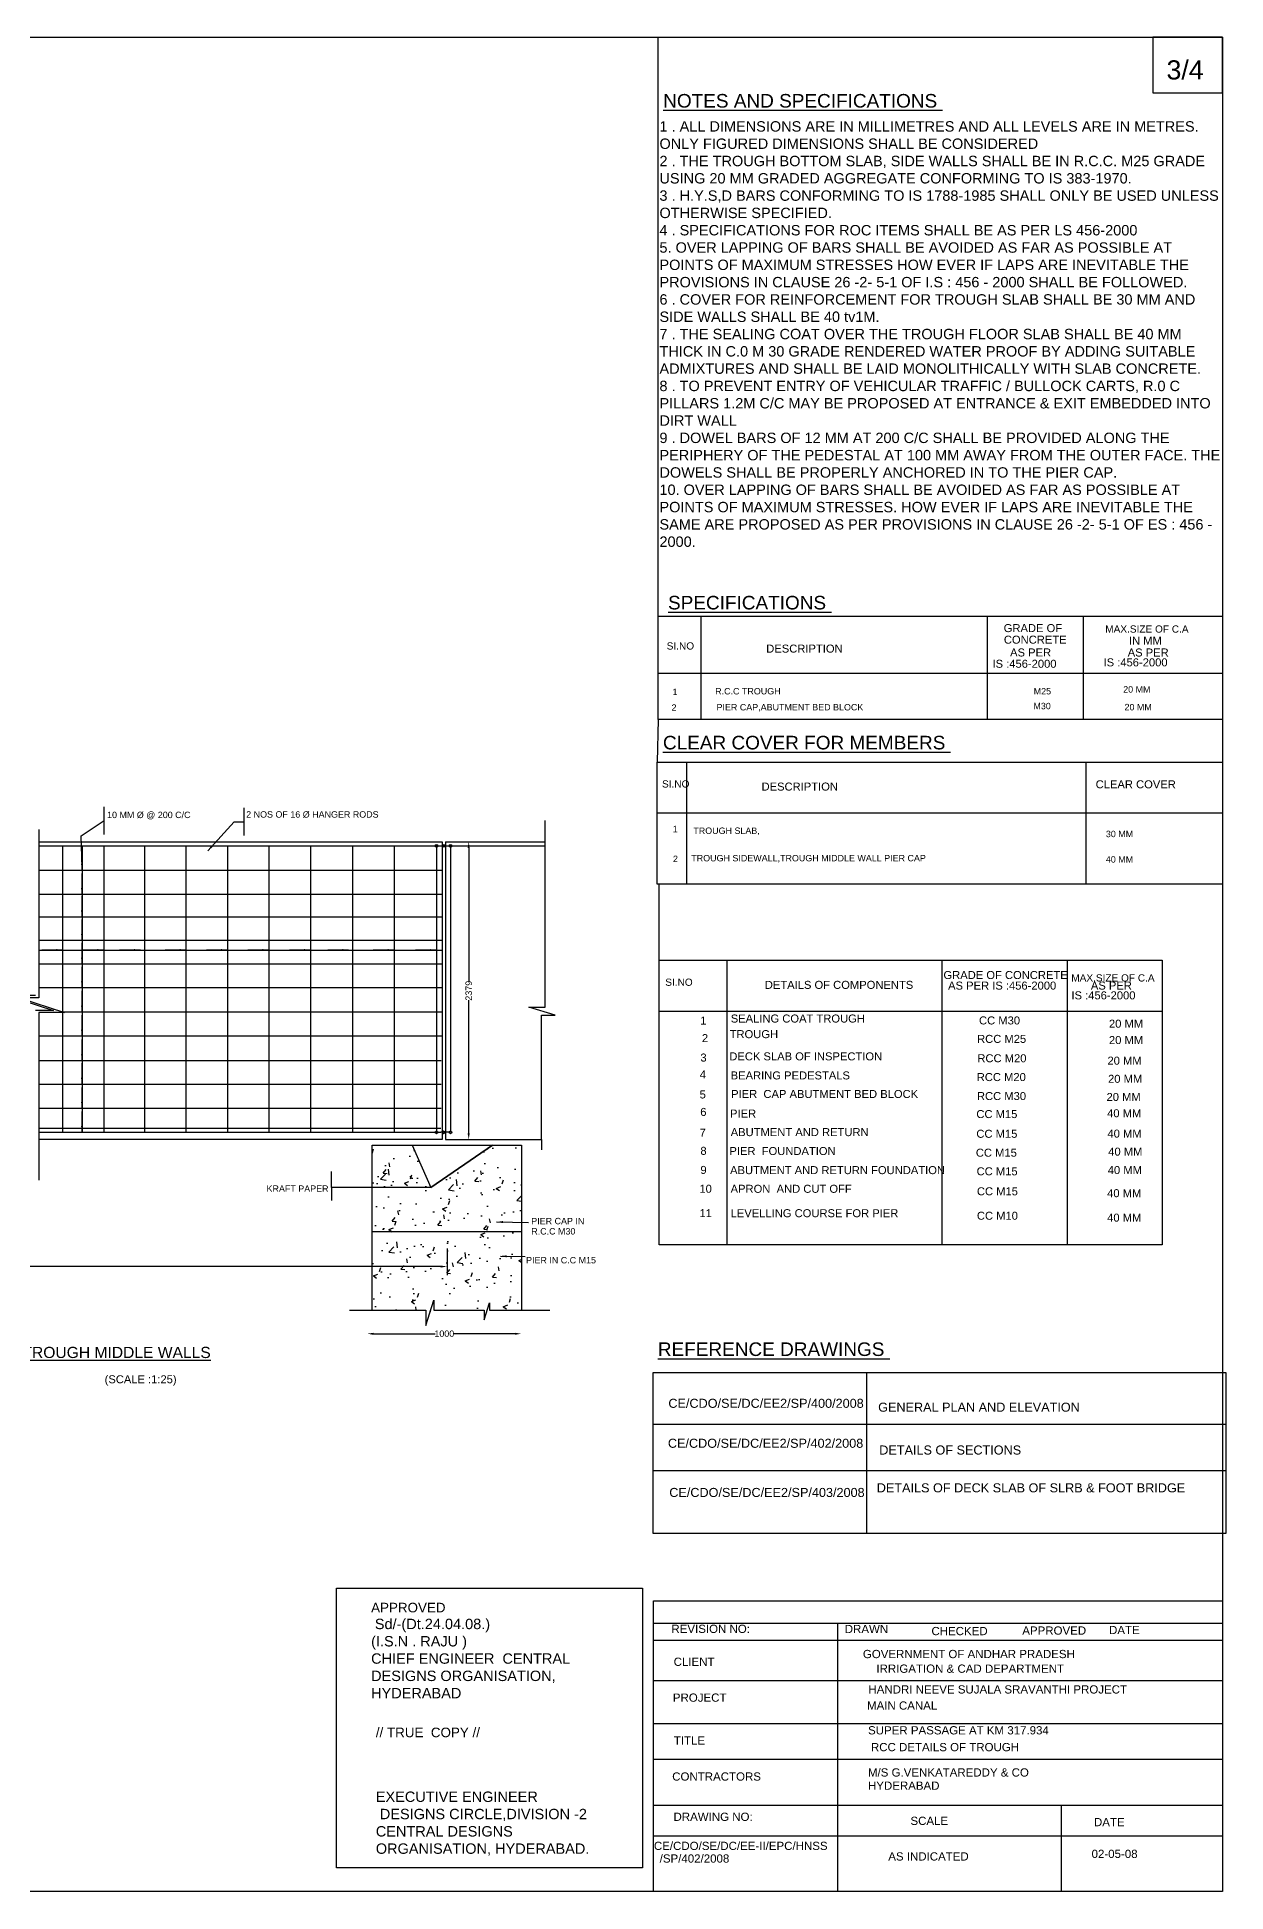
# Model space of a CAD drawing. Header units: millimetres. Extents: x -53216509 to -53197481, y 22130849 to 22142465.
# Drawn here: x -53204923 to -53197481, y 22130849 to 22142465 of the extents above; entities that cross this region are included whole.
import ezdxf

# ---------------------------------------------------------------- set-up
doc = ezdxf.new("R2010")
doc.units = ezdxf.units.MM
doc.header["$MEASUREMENT"] = 0
doc.header["$PDMODE"] = 32
doc.header["$PDSIZE"] = 28
for name, color, linetype in [('DIMENSION', 7, 'Continuous'), ('DIMENSIONS', 7, 'Continuous'), ('DRAWING', 2, 'Continuous'), ('TEXT', 7, 'Continuous')]:
    doc.layers.add(name, color=color, linetype=linetype)
doc.styles.get("Standard").update_dxf_attribs({"font": 'arial.ttf', "height": 40})
doc.dimstyles.get("Standard").update_dxf_attribs({"dimtxt": 40, "dimasz": 40, "dimexe": 0.18, "dimexo": 0.0625, "dimgap": 0.09, "dimtad": 0, "dimdec": 0, "dimzin": 0, "dimdsep": 46, "dimtxsty": 'Standard', "dimcen": 0.09, "dimse1": 1, "dimse2": 1, "dimadec": 0, "dimazin": 0, "dimtfac": 1, "dimtdec": 0, "dimtofl": 0, "dimtmove": 0, "dimatfit": 3, "dimfxl": 1, "dimtolj": 1, "dimtzin": 0, "dimarcsym": 0})

# ---------------------------------------------------------------- blocks, each defined once
blk = doc.blocks.new('*D72')
at = {"layer": 'Defpoints', "color": 0, "transparency": 16777216}
for p in [(-53207984, 22134778), (-53202356, 22134766), (-53202356, 22134763)]:
    blk.add_point(p, dxfattribs=at)
at = {"layer": 'TEXT', "color": 0, "lineweight": -2, "transparency": 16777216}
for p, q in [((-53207944, 22134766), (-53205243, 22134766)), ((-53202396, 22134766), (-53205097, 22134766))]:
    blk.add_line(p, q, dxfattribs=at)
at = {"layer": 'TEXT', "color": 0, "transparency": 16777216}
for points in [[(-53207944, 22134772), (-53207944, 22134759), (-53207984, 22134766)], [(-53202396, 22134772), (-53202396, 22134759), (-53202356, 22134766)]]:
    blk.add_solid(points, dxfattribs=at)
at = {"layer": 'TEXT', "color": 0, "transparency": 16777216, "insert": (-53205170, 22134766), "char_height": 40, "attachment_point": 5}
blk.add_mtext('\\A1;11000', dxfattribs=at)
blk = doc.blocks.new('*D73')
at = {"layer": 'Defpoints', "color": 0, "transparency": 16777216}
for p in [(-53202856, 22134492), (-53201892, 22134492), (-53201892, 22134345)]:
    blk.add_point(p, dxfattribs=at)
at = {"layer": 'TEXT', "color": 0, "lineweight": -2, "transparency": 16777216}
for p, q in [((-53202816, 22134345), (-53202432, 22134345)), ((-53201932, 22134345), (-53202316, 22134345))]:
    blk.add_line(p, q, dxfattribs=at)
at = {"layer": 'TEXT', "color": 0, "transparency": 16777216}
for points in [[(-53202816, 22134351), (-53202816, 22134338), (-53202856, 22134345)], [(-53201932, 22134351), (-53201932, 22134338), (-53201892, 22134345)]]:
    blk.add_solid(points, dxfattribs=at)
at = {"layer": 'TEXT', "color": 0, "transparency": 16777216, "insert": (-53202374, 22134345), "char_height": 40, "attachment_point": 5}
blk.add_mtext('\\A1;1000', dxfattribs=at)
blk = doc.blocks.new('*D74')
at = {"layer": 'Defpoints', "color": 0, "transparency": 16777216}
for p in [(-53202256, 22137426), (-53202221, 22137426), (-53202256, 22135560)]:
    blk.add_point(p, dxfattribs=at)
at = {"layer": 'TEXT', "color": 0, "lineweight": -2, "transparency": 16777216}
for p, q in [((-53202221, 22137386), (-53202221, 22136553)), ((-53202221, 22135600), (-53202221, 22136433))]:
    blk.add_line(p, q, dxfattribs=at)
at = {"layer": 'TEXT', "color": 0, "transparency": 16777216}
for points in [[(-53202228, 22137386), (-53202215, 22137386), (-53202221, 22137426)], [(-53202228, 22135600), (-53202215, 22135600), (-53202221, 22135560)]]:
    blk.add_solid(points, dxfattribs=at)
at = {"layer": 'TEXT', "color": 0, "transparency": 16777216, "insert": (-53202221, 22136493), "char_height": 40, "attachment_point": 5, "rotation": 90}
blk.add_mtext('\\A1;2379', dxfattribs=at)

msp = doc.modelspace()

# ---------------------------------------------------------------- hatches: boundary and pattern name
at = {"layer": 'DRAWING'}
h = msp.add_hatch(dxfattribs=at)
h.set_pattern_fill('AR-CONC', color=0, scale=40, style=0)
h.set_pattern_definition([(50, (7621.6, -5.46), (286.904073, -25.100854), [30, -330]), (355, (7621.6, -5.46), (-55.5005334, 300.8768535), [24, -264]), (100.4514, (7645.5, -7.55), (231.4037527, 275.7758168), [25.496076, -280.4568448]), (46.1842, (7621.6, 74.54), (426.8964195, -66.2076057), [45, -495]), (96.6356, (7657.17, 69.02), (373.8650822, 389.6471484), [38.2441152, -420.6852]), (351.1842, (7621.6, 74.54), (373.864778, 389.6474404), [36, -396]), (21, (7661.6, 54.54), (238.7628208, -161.0475563), [30, -330]), (326, (7661.6, 54.54), (97.3261328, 290.060018), [24, -264]), (71.4514, (7681.5, 41.12), (336.0890514, 129.0121987), [25.496076, -280.4568448]), (37.5, (7621.59, -5.46), (4.86394213, 133.15754153), [0, -260.8, 0, -268, 0, -265]), (7.5, (7621.59, -5.46), (105.22781498, 157.76468475), [0, -152.8, 0, -254.8, 0, -101]), (327.5, (7532.39, -5.46), (213.52897447, -9.0219487), [0, -100, 0, -312, 0, -414]), (317.5, (7492.4, -5.46), (233.27446774, 40.04199293), [0, -130, 0, -207.2, 0, -294])])
h.paths.add_polyline_path([(-53201891.5, 22135525.3), (-53202072.5, 22135525.3), (-53202459.1, 22135260.6), (-53202825.1, 22135260.6), (-53202825.1, 22134985.8), (-53201891.5, 22134985.8)])
h.paths.add_polyline_path([(-53202575, 22135525.3), (-53202825.1, 22135525.3), (-53202825.1, 22135260.6), (-53202459.1, 22135260.6)])
h.paths.add_polyline_path([(-53201891.5, 22134985.8), (-53202825.1, 22134985.8), (-53202825.1, 22134492.2), (-53202488.7, 22134492.2), (-53202488.7, 22134396.8), (-53202439.1, 22134556), (-53202439.1, 22134492.2), (-53202124.2, 22134492.2), (-53202124.2, 22134432.1), (-53202091.4, 22134537.4), (-53202091.4, 22134492.2), (-53201891.5, 22134492.2)])

# ---------------------------------------------------------------- linework, layer by layer
at = {"layer": 'DIMENSION', "color": 0}
for points in [[(-53200604.4, 22136684.2), (-53200604.4, 22134902.2)], [(-53199259.4, 22136684.2), (-53199259.4, 22134902.2)], [(-53198474.9, 22136684.2), (-53198474.9, 22134902.2)]]:
    msp.add_lwpolyline(points, dxfattribs=at)
msp.add_lwpolyline([(-53203048.5, 22132750.6), (-53201133.2, 22132750.6), (-53201133.2, 22130999.5), (-53203048.5, 22130999.5)], close=True, dxfattribs=at)
at = {"layer": 'DIMENSIONS', "color": 0}
msp.add_lwpolyline([(-53201066.5, 22134101.3), (-53197480.9, 22134101.3), (-53197480.9, 22133093.9), (-53201066.5, 22133093.9)], close=True, dxfattribs=at)
for points in [[(-53199731.1, 22134101.3), (-53199731.1, 22133093.9)], [(-53201066.5, 22133779.4), (-53197480.9, 22133779.4)], [(-53197480.9, 22133486.8), (-53201066.5, 22133486.8)]]:
    msp.add_lwpolyline(points, dxfattribs=at)
at = {"layer": 'DRAWING', "color": 0}
for points in [[(-53204913.2, 22137502.8), (-53204913.2, 22136449.2)], [(-53201766.1, 22135560.3), (-53201766.1, 22136340.4), (-53201680.5, 22136340.4), (-53201844.7, 22136389.5), (-53201742.9, 22136389.5), (-53201742.9, 22137559.9)], [(-53204913.2, 22137426.1), (-53202388.2, 22137426.1), (-53202388.2, 22135560.3), (-53204913.2, 22135560.3)], [(-53204913.2, 22137400.1), (-53202388.2, 22137400.1)], [(-53204763.3, 22137400.1), (-53204763.3, 22135606.2)], [(-53204641.8, 22137400.1), (-53204641.8, 22135606.2)], [(-53204505.4, 22137400.1), (-53204505.4, 22135606.2)], [(-53204251.1, 22137400.1), (-53204251.1, 22135606.2)], [(-53203991.2, 22137400.1), (-53203991.2, 22135606.2)], [(-53203731.9, 22137400.1), (-53203731.9, 22135606.2)], [(-53203473, 22137400.1), (-53203473, 22135606.2)], [(-53203211.5, 22137400.1), (-53203211.5, 22135606.2)], [(-53202949.5, 22137400.1), (-53202949.5, 22135606.2)], [(-53202687.8, 22137400.1), (-53202687.8, 22135606.2)], [(-53202422.4, 22137400.1), (-53202422.4, 22135606.2)], [(-53202335.3, 22137400.1), (-53202335.3, 22135606.2), (-53202394.7, 22135606.2)], [(-53202388.2, 22137400.1), (-53202335.3, 22137400.1), (-53201742.9, 22137400.1)], [(-53202365.9, 22137426.1), (-53202365.9, 22135560.3), (-53201766.1, 22135560.3), (-53201766.1, 22135496.3)], [(-53202365.9, 22137426.1), (-53201742.9, 22137426.1)], [(-53204913.2, 22137248.3), (-53202388.7, 22137248.3)], [(-53204913.2, 22137096.7), (-53202389.3, 22137096.7)], [(-53204913.2, 22136956.2), (-53202389.8, 22136956.2)], [(-53204913.2, 22136809.3), (-53202390.3, 22136809.3)], [(-53204913.2, 22136747.6), (-53202390.6, 22136747.6)], [(-53204913.2, 22136661.4), (-53202390.9, 22136661.4)], [(-53204933, 22136463.5), (-53205108.2, 22136463.5), (-53204821.3, 22136369.9), (-53204933, 22136369.9)], [(-53204913.2, 22136449.2), (-53205034.3, 22136449.2), (-53204751.3, 22136357.1), (-53204913.2, 22136357.1)], [(-53204913.2, 22136512.9), (-53202391.4, 22136512.9)], [(-53204913.2, 22136357.1), (-53204913.2, 22135306.5)], [(-53204762.9, 22136360.9), (-53202392, 22136360.9)], [(-53204913.2, 22136210.2), (-53202392.5, 22136210.2)], [(-53204913.2, 22136056.1), (-53202393.1, 22136056.1)], [(-53204913.2, 22135908), (-53202393.6, 22135908)], [(-53204913.2, 22135757.3), (-53202394.2, 22135757.3)], [(-53204913.2, 22135632.4), (-53202394.6, 22135632.4)], [(-53204913.2, 22135606.2), (-53202394.7, 22135606.2)], [(-53202825.1, 22134492.2), (-53202825.1, 22135525.3), (-53201891.5, 22135525.3), (-53201891.5, 22134492.2)], [(-53202575, 22135525.3), (-53202459.1, 22135260.6), (-53202072.5, 22135525.3)], [(-53202459.1, 22135260.6), (-53203080.7, 22135260.6), (-53203080.7, 22135360.4)], [(-53203080.7, 22135260.6), (-53203080.7, 22135179.1)], [(-53202825.1, 22134985.8), (-53201891.5, 22134985.8)], [(-53202356.1, 22134877.8), (-53202356.1, 22134711.7)], [(-53202968, 22134492.2), (-53202488.7, 22134492.2), (-53202488.7, 22134396.8), (-53202439.1, 22134556), (-53202439.1, 22134492.2), (-53202124.2, 22134492.2), (-53202124.2, 22134432.1), (-53202091.4, 22134537.4), (-53202091.4, 22134492.2), (-53201712.7, 22134492.2)]]:
    msp.add_lwpolyline(points, dxfattribs=at)
for centre in [(-53202422.4, 22137400.1), (-53202375.2, 22137400.1), (-53202335.3, 22137400.1), (-53202422.4, 22135606.2), (-53202378.1, 22135606.2), (-53202335.3, 22135606.2)]:
    msp.add_circle(centre, 8.65, dxfattribs=at)
at = {"layer": 'TEXT', "color": 0}
for points in [[(-53197502.7, 22130851.5), (-53216509.1, 22130851.5), (-53216509.1, 22142465), (-53197502.7, 22142465)], [(-53197502.7, 22142465), (-53197938.7, 22142465), (-53197938.7, 22142115.9), (-53197502.7, 22142115.9)], [(-53201028.1, 22136684.2), (-53197880.8, 22136684.2), (-53197880.8, 22134902.2), (-53201028.1, 22134902.2)], [(-53201064, 22132672.2), (-53197502.7, 22132672.2), (-53197502.7, 22130851.5), (-53201064, 22130851.5)]]:
    msp.add_lwpolyline(points, close=True, dxfattribs=at)
at = {"layer": 'TEXT'}
for points in [[(-53201034.8, 22138838.4), (-53201034.8, 22142465)], [(-53201034.8, 22138192.5), (-53201040.9, 22137923.4)], [(-53204503.5, 22137472.3), (-53204503.5, 22137644.5)], [(-53203626.2, 22137465), (-53203626.2, 22137637.3)], [(-53201028.1, 22136684.2), (-53201028.1, 22137160.5)], [(-53198511.1, 22131392.5), (-53198511.1, 22130851.5)], [(-53201064, 22131200.1), (-53197502.7, 22131200.1)]]:
    msp.add_lwpolyline(points, dxfattribs=at)
at = {"layer": 'TEXT', "color": 0}
for points in [[(-53197502.7, 22138192.5), (-53201034.8, 22138192.5), (-53201034.8, 22138838.4), (-53197502.7, 22138838.4)], [(-53200767, 22138838.4), (-53200767, 22138192.5)], [(-53198974.7, 22138838.4), (-53198974.7, 22138192.5)], [(-53198375, 22138838.4), (-53198375, 22138192.5)], [(-53201034.8, 22138481.4), (-53197502.7, 22138481.4)], [(-53197502.7, 22137160.5), (-53201040.9, 22137160.5), (-53201040.9, 22137923.4), (-53197502.7, 22137923.4)], [(-53200858.2, 22137923.4), (-53200858.2, 22137160.5)], [(-53198357.7, 22137923.4), (-53198357.7, 22137160.5)], [(-53201040.9, 22137608), (-53197502.7, 22137608)], [(-53197880.8, 22136362), (-53201028.1, 22136362)], [(-53201064, 22132531.9), (-53197502.7, 22132531.9)], [(-53199913, 22132527.3), (-53199913, 22130849.4)], [(-53201064, 22132426.8), (-53197502.7, 22132426.8)], [(-53201064, 22132173.7), (-53197502.7, 22132173.7)], [(-53197502.7, 22131902), (-53201064, 22131902)], [(-53197502.7, 22131678.2), (-53201064, 22131678.2)], [(-53201064, 22131392.5), (-53197502.7, 22131392.5)]]:
    msp.add_lwpolyline(points, dxfattribs=at)

# ---------------------------------------------------------------- texts
at = {"layer": 'DIMENSIONS', "color": 0}
for p in [(-53200981.6, 22138629.6), (-53201010.9, 22137765.5), (-53200990.6, 22136523.8)]:
    msp.add_text('SI.NO', height=45.1, dxfattribs=at).set_placement(p)
at = {"layer": 'TEXT', "color": 0}
for s, height, p in [('3/4', 120, (-53197852.8, 22142199.6)), ('%%UNOTES AND SPECIFICATIONS ', 85, (-53201003.4, 22142023.6)), ('%%USPECIFICATIONS ', 85, (-53200973.4, 22138880.7)), ('GRADE OF ', 50.11, (-53198871.8, 22138738.8)), ('MAX.SIZE OF C.A ', 45.1, (-53198236.1, 22138735.6)), ('DESCRIPTION ', 50.111, (-53200358.5, 22138610.4)), (' CONCRETE ', 50.11, (-53198890.3, 22138666.3)), ('AS PER ', 50.11, (-53198831.9, 22138586.3)), ('AS PER ', 50.11, (-53198095.6, 22138586)), ('IN MM', 50.11, (-53198088.1, 22138660.2)), (' IS :456-2000', 50.111, (-53198961.5, 22138515.5)), ('IS :456-2000', 50.111, (-53198246.8, 22138524.2)), ('20 MM', 40, (-53198123.8, 22138360.1)), ('2', 40, (-53200951.4, 22138246.2)), ('1', 40, (-53200945, 22138344.3)), ('R.C.C TROUGH ', 40, (-53200678.2, 22138348.5)), ('PIER CAP,ABUTMENT BED BLOCK ', 40, (-53200669.7, 22138248.3)), ('M30', 40, (-53198685.7, 22138255.9)), ('M25', 40, (-53198684, 22138348.4)), ('20 MM', 40, (-53198115.4, 22138249.2)), ('%%UCLEAR COVER FOR MEMBERS ', 85, (-53201005.1, 22138004.2)), ('DESCRIPTION ', 50.111, (-53200387.8, 22137746.3)), ('CLEAR COVER ', 50.111, (-53198296.1, 22137760.5)), ('10 MM Ø @ 200 C/C', 40, (-53204485.1, 22137574)), ('2 NOS OF 16 Ø HANGER RODS', 40, (-53203614.2, 22137577)), ('1', 40, (-53200944.4, 22137485.6)), ('TROUGH SLAB,', 40, (-53200815, 22137475)), ('30 MM', 40, (-53198232.2, 22137454.6)), ('2', 40, (-53200942.3, 22137299.1)), ('TROUGH SIDEWALL,TROUGH MIDDLE WALL PIER CAP ', 40, (-53200827.7, 22137303.3)), ('40 MM', 40, (-53198232.2, 22137295.5)), ('DETAILS OF COMPONENTS', 50.111, (-53200367.5, 22136504.6)), ('GRADE OF CONCRETE ', 50.111, (-53199249, 22136566.2)), ('AS PER IS :456-2000', 50.111, (-53199220, 22136500)), ('MAX.SIZE OF C.A ', 45.1, (-53198448.8, 22136550.7)), ('AS PER ', 50.11, (-53198326.2, 22136500)), ('IS :456-2000', 50.111, (-53198447.7, 22136438.9)), ('1 ', 50.11, (-53200772, 22136280.5)), ('SEALING COAT TROUGH ', 50.111, (-53200580.7, 22136293.7)), ('CC M30', 50.11, (-53199026.3, 22136281.8)), ('20 MM', 50.11, (-53198212.9, 22136261.4)), ('2', 50.1, (-53200761.3, 22136171.3)), ('TROUGH ', 50.11, (-53200587.5, 22136196)), ('RCC M25', 50.11, (-53199038.5, 22136166.3)), ('20 MM', 50.11, (-53198212.9, 22136158.9)), ('3', 50.1, (-53200770.6, 22136049.5)), ('DECK SLAB OF INSPECTION', 50.111, (-53200589.6, 22136056.8)), ('RCC M20', 50.11, (-53199036.7, 22136044.9)), ('20 MM', 50.11, (-53198222.3, 22136029.9)), ('4', 50.1, (-53200774.7, 22135943.4)), ('BEARING PEDESTALS', 50.111, (-53200581.2, 22135937.5)), ('RCC M20', 50.11, (-53199040.6, 22135927.2)), ('20 MM', 50.11, (-53198218.5, 22135916.4)), ('5', 50.1, (-53200775.7, 22135818.3)), ('PIER  CAP ABUTMENT BED BLOCK ', 50.111, (-53200578.4, 22135821.3)), ('RCC M30', 50.11, (-53199039.3, 22135808.3)), ('20 MM', 50.11, (-53198228.1, 22135802.6)), ('6', 50.1, (-53200771.6, 22135708.9)), ('PIER ', 50.11, (-53200585.1, 22135698.5)), ('CC M15', 50.11, (-53199043, 22135695.5)), ('40 MM', 50.11, (-53198224.3, 22135700.5)), ('7', 50.1, (-53200775.7, 22135578.7)), ('ABUTMENT AND RETURN', 50.111, (-53200580.9, 22135582.5)), ('CC M15', 50.11, (-53199043, 22135572)), ('40 MM', 50.11, (-53198222.3, 22135573.1)), ('8', 50.1, (-53200770.5, 22135465.3)), ('PIER  FOUNDATION ', 50.111, (-53200589, 22135464)), ('CC M15', 50.11, (-53199046.3, 22135453.6)), ('40 MM', 50.11, (-53198217.5, 22135460.3)), ('9', 50.1, (-53200770.5, 22135345.7)), ('ABUTMENT AND RETURN FOUNDATION', 50.111, (-53200584.9, 22135344.4)), ('CC M15', 50.11, (-53199041.3, 22135336.9)), ('40 MM', 50.11, (-53198220.4, 22135344.9)), ('KRAFT PAPER ', 40, (-53203486.7, 22135233.6)), ('10', 50.11, (-53200776.7, 22135227.9)), ('APRON  AND CUT OFF ', 50.111, (-53200581.5, 22135227.5)), ('CC M15', 50.11, (-53199039.6, 22135211.8)), ('40 MM', 50.11, (-53198224.2, 22135199.9)), ('PIER CAP IN', 40, (-53201829.6, 22135030.5)), ('11', 50.11, (-53200776.7, 22135074.9)), ('LEVELLING COURSE FOR PIER ', 50.111, (-53200581.5, 22135074.6)), ('CC M10', 50.11, (-53199039.6, 22135058.8)), ('40 MM', 50.11, (-53198224.2, 22135046.9)), ('R.C.C M30', 40, (-53201829.6, 22134966.3)), ('PIER IN C.C M15', 40, (-53201862.1, 22134785.3)), ('%%UREINFORCEMENT DETAILS OF TROUGH MIDDLE WALLS', 70, (-53206492.6, 22134192.8)), ('%%UREFERENCE DRAWINGS ', 85, (-53201036.9, 22134205.6)), ('(SCALE :1:25)', 50, (-53204500.2, 22134034.7)), ('CE/CDO/SE/DC/EE2/SP/400/2008', 56.666, (-53200971.1, 22133880.9)), ('GENERAL PLAN AND ELEVATION', 56.666, (-53199657.8, 22133856.6)), ('CE/CDO/SE/DC/EE2/SP/402/2008', 56.666, (-53200974.2, 22133630.6)), ('DETAILS OF SECTIONS ', 56.666, (-53199650.9, 22133588.4)), ('DETAILS OF DECK SLAB OF SLRB & FOOT BRIDGE ', 56.666, (-53199666.4, 22133351.5)), ('CE/CDO/SE/DC/EE2/SP/403/2008', 56.666, (-53200965.5, 22133322.6)), ('REVISION NO:', 51.501, (-53200952.1, 22132471.1)), ('DRAWN ', 51.5, (-53199866.9, 22132470.1)), ('CHECKED ', 51.5, (-53199324.2, 22132457.2)), ('APPROVED ', 51.5, (-53198755.6, 22132460.4)), ('DATE ', 51.5, (-53198212.4, 22132463.7)), ('GOVERNMENT OF ANDHAR PRADESH ', 51.501, (-53199753.5, 22132313.4)), ('CLIENT', 51.5, (-53200938, 22132265)), ('IRRIGATION & CAD DEPARTMENT ', 51.501, (-53199668.9, 22132221.7)), ('HANDRI NEEVE SUJALA SRAVANTHI PROJECT ', 51.501, (-53199718.8, 22132091.8)), ('PROJECT', 51.5, (-53200943.1, 22132040.3)), ('MAIN CANAL ', 51.501, (-53199727.5, 22131990.7)), ('TITLE ', 51.5, (-53200937.1, 22131771.9)), ('SUPER PASSAGE AT KM 317.934', 51.501, (-53199720.9, 22131835.7)), ('RCC DETAILS OF TROUGH', 51.501, (-53199703.1, 22131730.5)), ('CONTRACTORS ', 51.501, (-53200947.1, 22131546.3)), ('M/S G.VENKATAREDDY & CO ', 51.501, (-53199721.6, 22131571.7)), ('HYDERABAD ', 51.5, (-53199721.6, 22131489)), ('DRAWING NO:', 51.501, (-53200939, 22131294.2)), ('SCALE ', 51.5, (-53199455.6, 22131268.8)), ('DATE ', 51.5, (-53198306.8, 22131260.7)), ('CE/CDO/SE/DC/EE-II/EPC/HNSS', 51.501, (-53201061.6, 22131112)), ('/SP/402/2008', 51.501, (-53201025.6, 22131032.8)), ('AS INDICATED ', 51.501, (-53199594.5, 22131045.9)), ('02-05-08', 51.5, (-53198321.7, 22131062))]:
    msp.add_text(s, height=height, dxfattribs=at).set_placement(p)
at = {"layer": 'TEXT', "color": 0, "attachment_point": 1}
for s, insert, char_height, width in [('1 . ALL DIMENSIONS ARE IN MILLIMETRES AND ALL LEVELS ARE IN METRES. ONLY FIGURED DIMENSIONS SHALL BE CONSIDERED \\P2 . THE TROUGH BOTTOM SLAB, SIDE WALLS SHALL BE IN R.C.C. M25 GRADE USING 20 MM GRADED AGGREGATE CONFORMING TO IS 383-1970. \\P3 . H.Y.S,D BARS CONFORMING TO IS 1788-1985 SHALL ONLY BE USED UNLESS OTHERWISE SPECIFIED. \\P4 . SPECIFICATIONS FOR ROC ITEMS SHALL BE AS PER LS 456-2000 \\P5. OVER LAPPING OF BARS SHALL BE AVOIDED AS FAR AS POSSIBLE AT POINTS OF MAXIMUM STRESSES HOW EVER IF LAPS ARE INEVITABLE THE PROVISIONS IN CLAUSE 26 -2- 5-1 OF I.S : 456 - 2000 SHALL BE FOLLOWED. \\P6 . COVER FOR REINFORCEMENT FOR TROUGH SLAB SHALL BE 30 MM AND SIDE WALLS SHALL BE 40 tv1M. \\P7 . THE SEALING COAT OVER THE TROUGH FLOOR SLAB SHALL BE 40 MM THICK IN C.0 M 30 GRADE RENDERED WATER PROOF BY ADDING SUITABLE ADMIXTURES AND SHALL BE LAID MONOLITHICALLY WITH SLAB CONCRETE. \\P8 . TO PREVENT ENTRY OF VEHICULAR TRAFFIC / BULLOCK CARTS, R.0 C PILLARS 1.2M C/C MAY BE PROPOSED AT ENTRANCE & EXIT EMBEDDED INTO DIRT WALL \\P9 . DOWEL BARS OF 12 MM AT 200 C/C SHALL BE PROVIDED ALONG THE PERIPHERY OF THE PEDESTAL AT 100 MM AWAY FROM THE OUTER FACE. THE DOWELS SHALL BE PROPERLY ANCHORED IN TO THE PIER CAP. \\P10. OVER LAPPING OF BARS SHALL BE AVOIDED AS FAR AS POSSIBLE AT POINTS OF MAXIMUM STRESSES. HOW EVER IF LAPS ARE INEVITABLE THE SAME ARE PROPOSED AS PER PROVISIONS IN CLAUSE 26 -2- 5-1 OF ES : 456 - 2000. ', (-53201027, 22141938.2), 65, 3545.044), ('APPROVED \\P {\\H1.0833x;Sd/-(Dt.24.04.08.) \\P(I.S.N . RAJU ) \\PCHIEF ENGINEER  CENTRAL DESIGNS ORGANISATION, HYDERABAD }', (-53202832.1, 22132660), 60, 1416.728), ('// TRUE  COPY // \\P\\P\\P\\P{\\H1.0833x;EXECUTIVE ENGINEER \\P DESIGNS CIRCLE,DIVISION -2 CENTRAL DESIGNS ORGANISATION, HYDERABAD.}', (-53202802.7, 22131878.1), 60, 1416.728)]:
    msp.add_mtext(s, dxfattribs=dict(at, insert=insert, char_height=char_height, width=width))

# ---------------------------------------------------------------- dimensions: what is measured, and where the dimension line sits
at = {"layer": 'TEXT', "color": 0}
dim = msp.add_linear_dim(base=(-53202221.3, 22137426.1), p1=(-53202255.6, 22135560.3), p2=(-53202255.6, 22137426.1), angle=90, text='2379', dimstyle='Standard', dxfattribs=at)
dim.commit()
dim.dimension.update_dxf_attribs({"geometry": '*D74', "text_midpoint": (-53202221.3, 22136493.2)})
for base, p1, p2, text, picture, middle in [((-53202356.1, 22134765.6), (-53207984, 22134778.1), (-53202356.1, 22134762.6), '11000', '*D72', (-53205170, 22134765.6)), ((-53201891.5, 22134344.8), (-53202856.5, 22134492.2), (-53201891.5, 22134492.2), '1000', '*D73', (-53202374, 22134344.8))]:
    dim = msp.add_linear_dim(base=base, p1=p1, p2=p2, text=text, dimstyle='Standard', dxfattribs=at)
    dim.commit()
    dim.dimension.update_dxf_attribs({"geometry": picture, "text_midpoint": middle})

# ---------------------------------------------------------------- leaders
at = {"layer": 'DRAWING', "color": 0}
for points in [[(-53204641.9, 22137247.8), (-53204641.9, 22137378.9)], [(-53204641.9, 22137096.1), (-53204641.9, 22137227.3)], [(-53204641.9, 22136955.6), (-53204641.9, 22137086.7)], [(-53204641.9, 22136808.7), (-53204641.9, 22136939.8)], [(-53204641.9, 22136660.9), (-53204641.9, 22136792)], [(-53204763.3, 22136747.6), (-53204894.5, 22136747.6)], [(-53204505.4, 22136747.6), (-53204636.5, 22136747.6)], [(-53204275.6, 22136747.6), (-53204406.7, 22136747.6)], [(-53203991.2, 22136747.6), (-53204122.3, 22136747.6)], [(-53203731.9, 22136747.6), (-53203863.1, 22136747.6)], [(-53203473, 22136747.6), (-53203604.1, 22136747.6)], [(-53203211.5, 22136747.6), (-53203342.6, 22136747.6)], [(-53202972.7, 22136747.6), (-53203103.8, 22136747.6)], [(-53202687.8, 22136747.6), (-53202818.9, 22136747.6)], [(-53202422.4, 22136747.6), (-53202553.5, 22136747.6)], [(-53204641.9, 22136512.3), (-53204641.9, 22136643.4)], [(-53204641.9, 22136360.3), (-53204641.9, 22136491.4)], [(-53204641.9, 22136209.6), (-53204641.9, 22136340.7)], [(-53204641.9, 22136055.5), (-53204641.9, 22136186.6)], [(-53204641.9, 22135907.5), (-53204641.9, 22136038.6)], [(-53204641.9, 22135756.7), (-53204641.9, 22135887.8)], [(-53204641.9, 22135605.9), (-53204641.9, 22135737)]]:
    msp.add_leader(points, dimstyle='Standard', override={"dimgap": 0.09, "dimtad": 0}, dxfattribs=at)
at = {"layer": 'TEXT', "color": 0}
for points in [[(-53204641.8, 22137268.6), (-53204646.5, 22137462.1), (-53204503.5, 22137558.4)], [(-53203855.3, 22137368.3), (-53203689.2, 22137550.6), (-53203626.2, 22137551.1)], [(-53202575, 22135525.3), (-53202459.1, 22135260.6), (-53203080.7, 22135260.6)], [(-53202072.5, 22135525.3), (-53202459.1, 22135260.6)], [(-53202047, 22135044.9), (-53201846.6, 22135041.6)], [(-53202022.8, 22134830.2), (-53201868, 22134828.5)]]:
    msp.add_leader(points, dimstyle='Standard', override={"dimgap": 0.09, "dimtad": 0}, dxfattribs=at)

doc.saveas('drawing.dxf')
